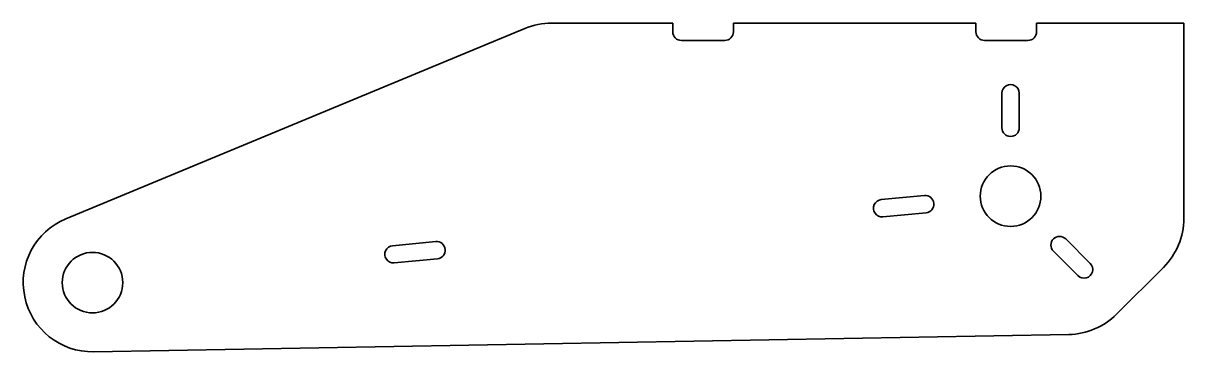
# Model space of a CAD drawing. Extents: x 79 to 213, y 91 to 129.
import ezdxf

# ---------------------------------------------------------------- set-up
doc = ezdxf.new("R2010")
doc.units = 0

msp = doc.modelspace()

# ---------------------------------------------------------------- linework, layer by layer
at = {"color": 7, "lineweight": 35}
for p, q in [((84.294487, 106.64679), (137.294495, 128.64679)), ((161.361511, 129.258057), (189.361511, 129.258057)), ((213.361511, 129.258057), (213.361511, 106.678314)), ((200.086578, 93.262344), (87.503822, 91.259323))]:
    msp.add_line(p, q, dxfattribs=at)
at = {"color": 7, "lineweight": 35, "ltscale": 0.35}
msp.add_line((140.361511, 129.258057), (154.361511, 129.258057), dxfattribs=at)
at = {"color": 7, "lineweight": 35, "ltscale": 0.025}
for p, q in [((154.361511, 128.258057), (154.361511, 129.258057)), ((161.361511, 129.258057), (161.361511, 128.258057)), ((189.361511, 128.258057), (189.361511, 129.258057)), ((196.361511, 129.258057), (196.361511, 128.258057))]:
    msp.add_line(p, q, dxfattribs=at)
at = {"color": 7, "lineweight": 35, "ltscale": 0.425}
msp.add_line((196.361511, 129.258057), (213.361511, 129.258057), dxfattribs=at)
at = {"color": 7, "lineweight": 35, "ltscale": 0.125}
for p, q in [((155.361511, 127.258057), (160.361511, 127.258057)), ((190.361511, 127.258057), (195.361511, 127.258057)), ((126.990196, 104.001053), (122.012299, 103.531441)), ((122.200142, 101.540283), (127.17804, 102.009895))]:
    msp.add_line(p, q, dxfattribs=at)
at = {"color": 7, "lineweight": 35, "ltscale": 0.1}
for p, q in [((192.361511, 121.157036), (192.361511, 117.157036)), ((194.361511, 117.157036), (194.361511, 121.157036)), ((202.553894, 101.479881), (199.725464, 104.308311)), ((198.311264, 102.894096), (201.139679, 100.065666))]:
    msp.add_line(p, q, dxfattribs=at)
at = {"color": 7, "lineweight": 35, "ltscale": 0.124999}
for p, q in [((183.412384, 109.323883), (178.43454, 108.854279)), ((178.622375, 106.863113), (183.60022, 107.332726))]:
    msp.add_line(p, q, dxfattribs=at)
at = {"color": 7, "lineweight": 35, "ltscale": 0.191528}
msp.add_line((211.018372, 101.021461), (205.601135, 95.604225), dxfattribs=at)
at = {"color": 7, "lineweight": 35}
for centre in [(193.361511, 109.258057), (87.361511, 99.258057)]:
    msp.add_circle(centre, 3.5, dxfattribs=at)
for centre, radius, start, end in [((140.361511, 121.258057), 8, 90.000003, 112.543062), ((155.361511, 128.258057), 1, 179.999995, 269.999997), ((160.361511, 128.258057), 1, 269.999997, 0), ((190.361511, 128.258057), 1, 179.999995, 269.999997), ((195.361511, 128.258057), 1, 269.999997, 0), ((193.361511, 121.157036), 1, 0, 180.000005), ((193.361511, 117.157036), 1, 180.000005, 360), ((178.528458, 107.858696), 1, 95.389309, 275.38931), ((183.506302, 108.328308), 1, 275.38931, 95.389309), ((87.361511, 99.258057), 8, 112.543062, 271.019273), ((205.361511, 106.678314), 8, 314.999999, 0), ((199.018372, 103.601204), 1, 45.000001, 225), ((122.106216, 102.535858), 1, 95.389309, 275.38931), ((127.084122, 103.00547), 1, 275.38931, 95.389309), ((201.846802, 100.772774), 1, 225, 45.000001), ((199.944275, 101.261078), 8, 271.019273, 314.999999)]:
    msp.add_arc(centre, radius, start, end, dxfattribs=at)

doc.saveas('drawing.dxf')
